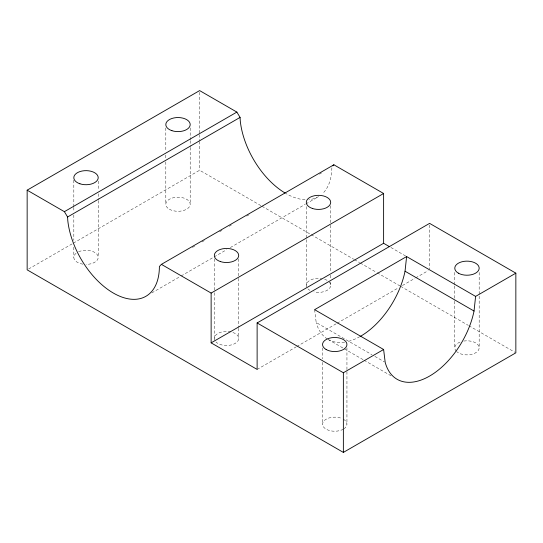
<?xml version="1.0" encoding="UTF-8"?>
<svg xmlns="http://www.w3.org/2000/svg" width="543" height="543" viewBox="0 0 543 543"><rect width="100%" height="100%" fill="white"/><g stroke="black" fill="none" stroke-linecap="round" stroke-linejoin="round"><path stroke-width="0.41" stroke-dasharray="2.71 2.04" d="M28.616 268.995L72.653 243.569M73.393 243.142L199.634 170.258L261.264 205.838M192.412 247.452L194.618 246.183M201.955 241.94L204.894 240.25M219.569 231.773L222.508 230.076M229.112 226.261L232.051 224.571M246.726 216.094L249.665 214.397M319.393 174.14L321.592 172.871M151.789 292.908L180.412 276.38M181.145 275.959L213.44 257.314M214.173 256.887L226.648 249.685M230.32 247.567L305.186 204.344M305.919 203.917L318.395 196.715A65.045 37.555 60 0 1 308.872 199.654M257.124 369.423L296.03 346.963M296.763 346.543L336.395 323.655M337.128 323.234L398.779 287.641M402.451 285.516L414.927 278.315M415.666 277.894L428.142 270.685M390.912 247.499L405.519 255.929M261.998 206.265L310.42 234.223M311.153 234.644L353.703 259.215M354.436 259.635L359.575 262.602M360.308 263.022L376.448 272.342M377.181 272.769L399.926 285.896M400.659 286.324L468.161 325.291M468.894 325.719L515.117 352.4M314.621 309.673L316.189 322.515L371.969 354.722M374.908 356.412L384.444 361.923M328.094 339.45L343.509 348.348M344.242 348.776L363.321 359.792M364.054 360.213L391.211 375.892M479.177 272.416L479.177 295.304M479.177 296.145L479.177 347.846M454.783 272.416L454.783 285.129M454.783 285.978L454.783 300.388M454.783 301.236L454.783 347.846M429.608 225.06L429.608 268.995M346.943 347.914L346.943 370.801M346.943 371.65L346.943 424.192M330.694 205.756L330.694 224.388M330.694 225.236L330.694 271.805M330.694 275.192L330.694 278.579M330.694 281.973L330.694 285.36M322.549 347.914L322.549 358.937M322.549 362.324L322.549 424.192M306.3 206.605L306.3 238.784M306.3 239.633L306.3 285.36M238.703 258.868L238.703 277.5M238.703 278.342L238.703 327.456M238.703 328.305L238.703 338.465M214.309 258.868L214.309 291.896M214.309 292.738L214.309 338.465M199.634 92.29L199.634 133.816M199.634 134.664L199.634 140.596M199.634 141.445L199.634 170.258M190.199 127.965L190.199 139.836M190.199 140.678L190.199 146.61M190.199 147.458L190.199 204.243M165.812 127.965L165.812 151.701M165.812 155.088L165.812 158.481M165.812 161.868L165.812 204.243M98.208 181.077L98.208 190.403M98.208 193.79L98.208 199.722M98.208 200.571L98.208 257.355M73.821 180.228L73.821 206.503M73.821 207.351L73.821 211.587M73.821 214.98L73.821 240.406M73.821 247.187L73.821 257.355M359.873 336.653A65.045 37.555 -60 0 1 348.715 341.289M344.622 342.144A65.045 37.555 -60 0 1 328.8 339.843M327.395 339.029A65.045 37.555 -60 0 1 316.189 322.515M305.051 199.729A65.045 37.555 60 0 1 285.876 193.491M331.861 167.801A65.045 37.555 60 0 1 322.366 193.783M329.058 281.837A12.197 7.039 0 0 1 327.667 290.003A12.197 7.039 0 0 1 313.834 291.863M309.877 290.335A12.197 7.039 0 0 1 307.935 288.876M306.72 287.179A12.197 7.039 0 0 1 321.653 278.552M324.599 279.258A12.197 7.039 0 0 1 327.124 280.378M214.729 340.291A12.197 7.039 0 0 1 228.623 331.535A12.197 7.039 0 0 1 236.497 342.504A12.197 7.039 0 0 1 215.944 341.988M78.592 251.769A12.197 7.039 0 0 1 97.564 255.088A12.197 7.039 0 0 1 86.018 264.393M82.855 264.156A12.197 7.039 0 0 1 76.672 252.828M343.366 419.216A12.197 7.039 0 0 1 344.086 428.719M343.366 429.174A12.197 7.039 0 0 1 326.506 429.384A12.197 7.039 0 0 1 325.4 419.664A12.197 7.039 0 0 1 342.171 418.605M463.824 341.045A12.197 7.039 0 0 1 478.315 345.246A12.197 7.039 0 0 1 472.77 354.043A12.197 7.039 0 0 1 456.989 351.884M456.419 351.369A12.197 7.039 0 0 1 460.885 341.751M169.382 209.225A12.197 7.039 0 0 0 189.785 206.069A12.197 7.039 0 0 0 174.846 197.442A12.197 7.039 0 0 0 169.382 209.225"/><path stroke-width="0.81" d="M360.613 336.226A65.045 37.555 -60 0 0 405.044 271.215L406.612 256.561L475.607 296.397L515.85 273.156L515.85 352.828L343.366 452.407L27.15 269.844L27.15 190.172L199.634 90.593L236.87 112.089L240.074 117.41L240.271 120.987A65.045 37.555 60 0 0 285.204 193.104M406.612 256.561L314.621 309.673L383.616 349.502L385.184 362.344A65.045 37.555 -60 0 0 429.608 376.061A65.045 37.555 -60 0 0 474.039 311.044L475.607 296.397M383.616 193.491L211.132 293.077L211.132 342.864L383.616 243.284L383.616 193.491L333.877 164.78L161.393 264.36L159.384 266.518A65.045 37.555 60 0 1 116.399 294.7A65.045 37.555 60 0 1 67.787 220.567L67.59 216.99L64.386 211.675L27.15 190.172M332.873 165.859L333.877 164.78M64.386 211.675L236.87 112.089M67.59 216.99L240.074 117.41M211.132 342.864L257.124 369.423L257.124 322.949L429.608 223.37L515.85 273.156M257.124 322.949L343.366 372.742L383.616 349.502M383.616 243.284L389.453 246.658M405.044 271.215L474.039 311.044M161.393 264.36L211.132 293.077M343.366 372.742L343.366 452.407M171.907 130.673A12.197 7.039 0 0 0 190.199 124.578A12.197 7.039 0 0 0 171.907 118.483A12.197 7.039 0 0 0 171.907 130.673M79.916 183.785A12.197 7.039 0 0 0 98.208 177.69A12.197 7.039 0 0 0 79.916 171.588A12.197 7.039 0 0 0 79.916 183.785M326.119 349.502A12.197 7.039 0 0 0 346.522 346.346A12.197 7.039 0 0 0 331.59 337.726A12.197 7.039 0 0 0 326.119 349.502M458.353 273.156A12.197 7.039 0 0 0 478.763 270A12.197 7.039 0 0 0 463.824 261.38A12.197 7.039 0 0 0 458.353 273.156M220.41 261.577A12.197 7.039 0 0 0 238.703 255.481A12.197 7.039 0 0 0 220.41 249.386A12.197 7.039 0 0 0 220.41 261.577M312.401 208.471A12.197 7.039 0 0 0 330.694 202.369A12.197 7.039 0 0 0 312.401 196.274A12.197 7.039 0 0 0 312.401 208.471"/></g></svg>
